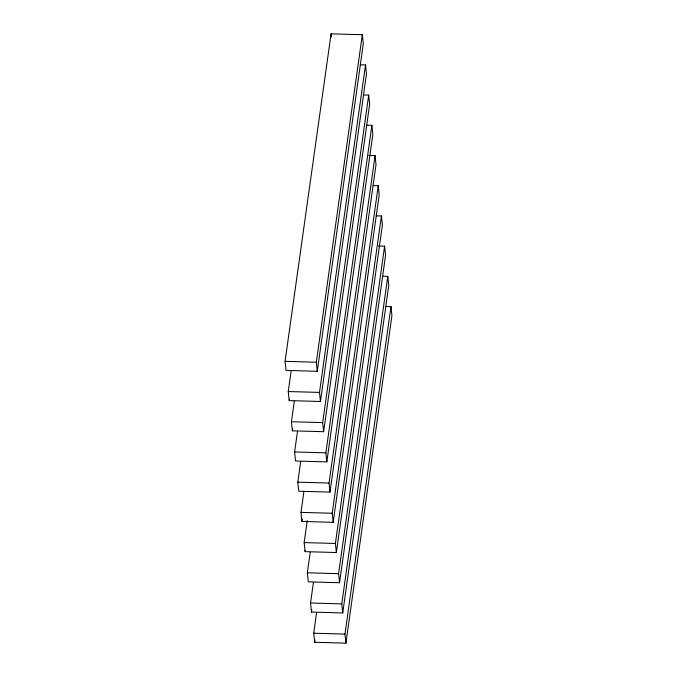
<?xml version="1.0" encoding="UTF-8"?>
<svg xmlns="http://www.w3.org/2000/svg" width="677" height="677" viewBox="0 0 677 677"><rect width="100%" height="100%" fill="white"/><g stroke="black" fill="none" stroke-linecap="round" stroke-linejoin="round"><path stroke-width="1.02" d="M285.068 361.34L331.087 33.85L362.33 34.722L363.287 43.785L317.259 371.275L286.016 370.404L285.068 361.34L316.311 362.212L317.259 371.275M360.308 64.789L365.521 64.933L366.469 73.996L320.449 401.478L289.206 400.606L288.25 391.543L291.127 371.081M289.206 400.606L289.417 399.091M363.49 94.992L368.703 95.135L369.659 104.199L323.631 431.689L292.388 430.817L291.432 421.754L294.309 401.283M292.388 430.817L292.701 428.541M366.672 125.203L371.885 125.347L372.841 134.41L326.813 461.9L295.57 461.029L294.613 451.965L297.491 431.494M368.821 155.38L375.066 155.558L376.023 164.621L329.995 492.103L298.752 491.231L297.795 482.168L300.673 461.706M316.311 362.212L362.33 34.722M373.044 185.616L378.248 185.769L379.205 194.832L333.177 522.314L301.934 521.442L300.977 512.379L303.855 491.917M320.449 401.478L319.493 392.415L365.521 64.933M301.934 521.442L302.255 519.166M376.226 215.828L381.43 215.971L382.387 225.035L336.359 552.525L305.115 551.653L304.159 542.59L307.248 520.605M323.631 431.689L322.675 422.626L368.703 95.135M305.115 551.653L305.327 550.139M378.367 246.005L384.612 246.183L385.568 255.246L339.541 582.736L308.297 581.865L307.341 572.801L310.218 552.33M326.813 461.9L325.857 452.837L371.885 125.347M382.59 276.25L387.794 276.394L388.75 285.457L342.731 612.939L311.479 612.067L310.531 603.004L313.409 582.542M329.995 492.103L329.039 483.048L375.066 155.558M311.479 612.067L311.801 609.791M385.772 306.453L390.984 306.596L391.932 315.66L345.913 643.15L314.67 642.278L313.713 633.215L316.591 612.744M333.177 522.314L332.221 513.251L378.248 185.769M314.67 642.278L314.983 640.002M336.359 552.525L335.403 543.462L381.43 215.971M339.541 582.736L338.593 573.673L384.612 246.183M342.731 612.939L341.775 603.876L387.794 276.394M345.913 643.15L344.957 634.087L390.984 306.596M288.25 391.543L319.493 392.415M291.432 421.754L322.675 422.626M294.613 451.965L325.857 452.837M297.795 482.168L329.039 483.048M300.977 512.379L332.221 513.251M304.159 542.59L335.403 543.462M307.341 572.801L338.593 573.673M310.531 603.004L341.775 603.876M313.713 633.215L344.957 634.087M331.087 33.85L331.408 36.871"/></g></svg>
